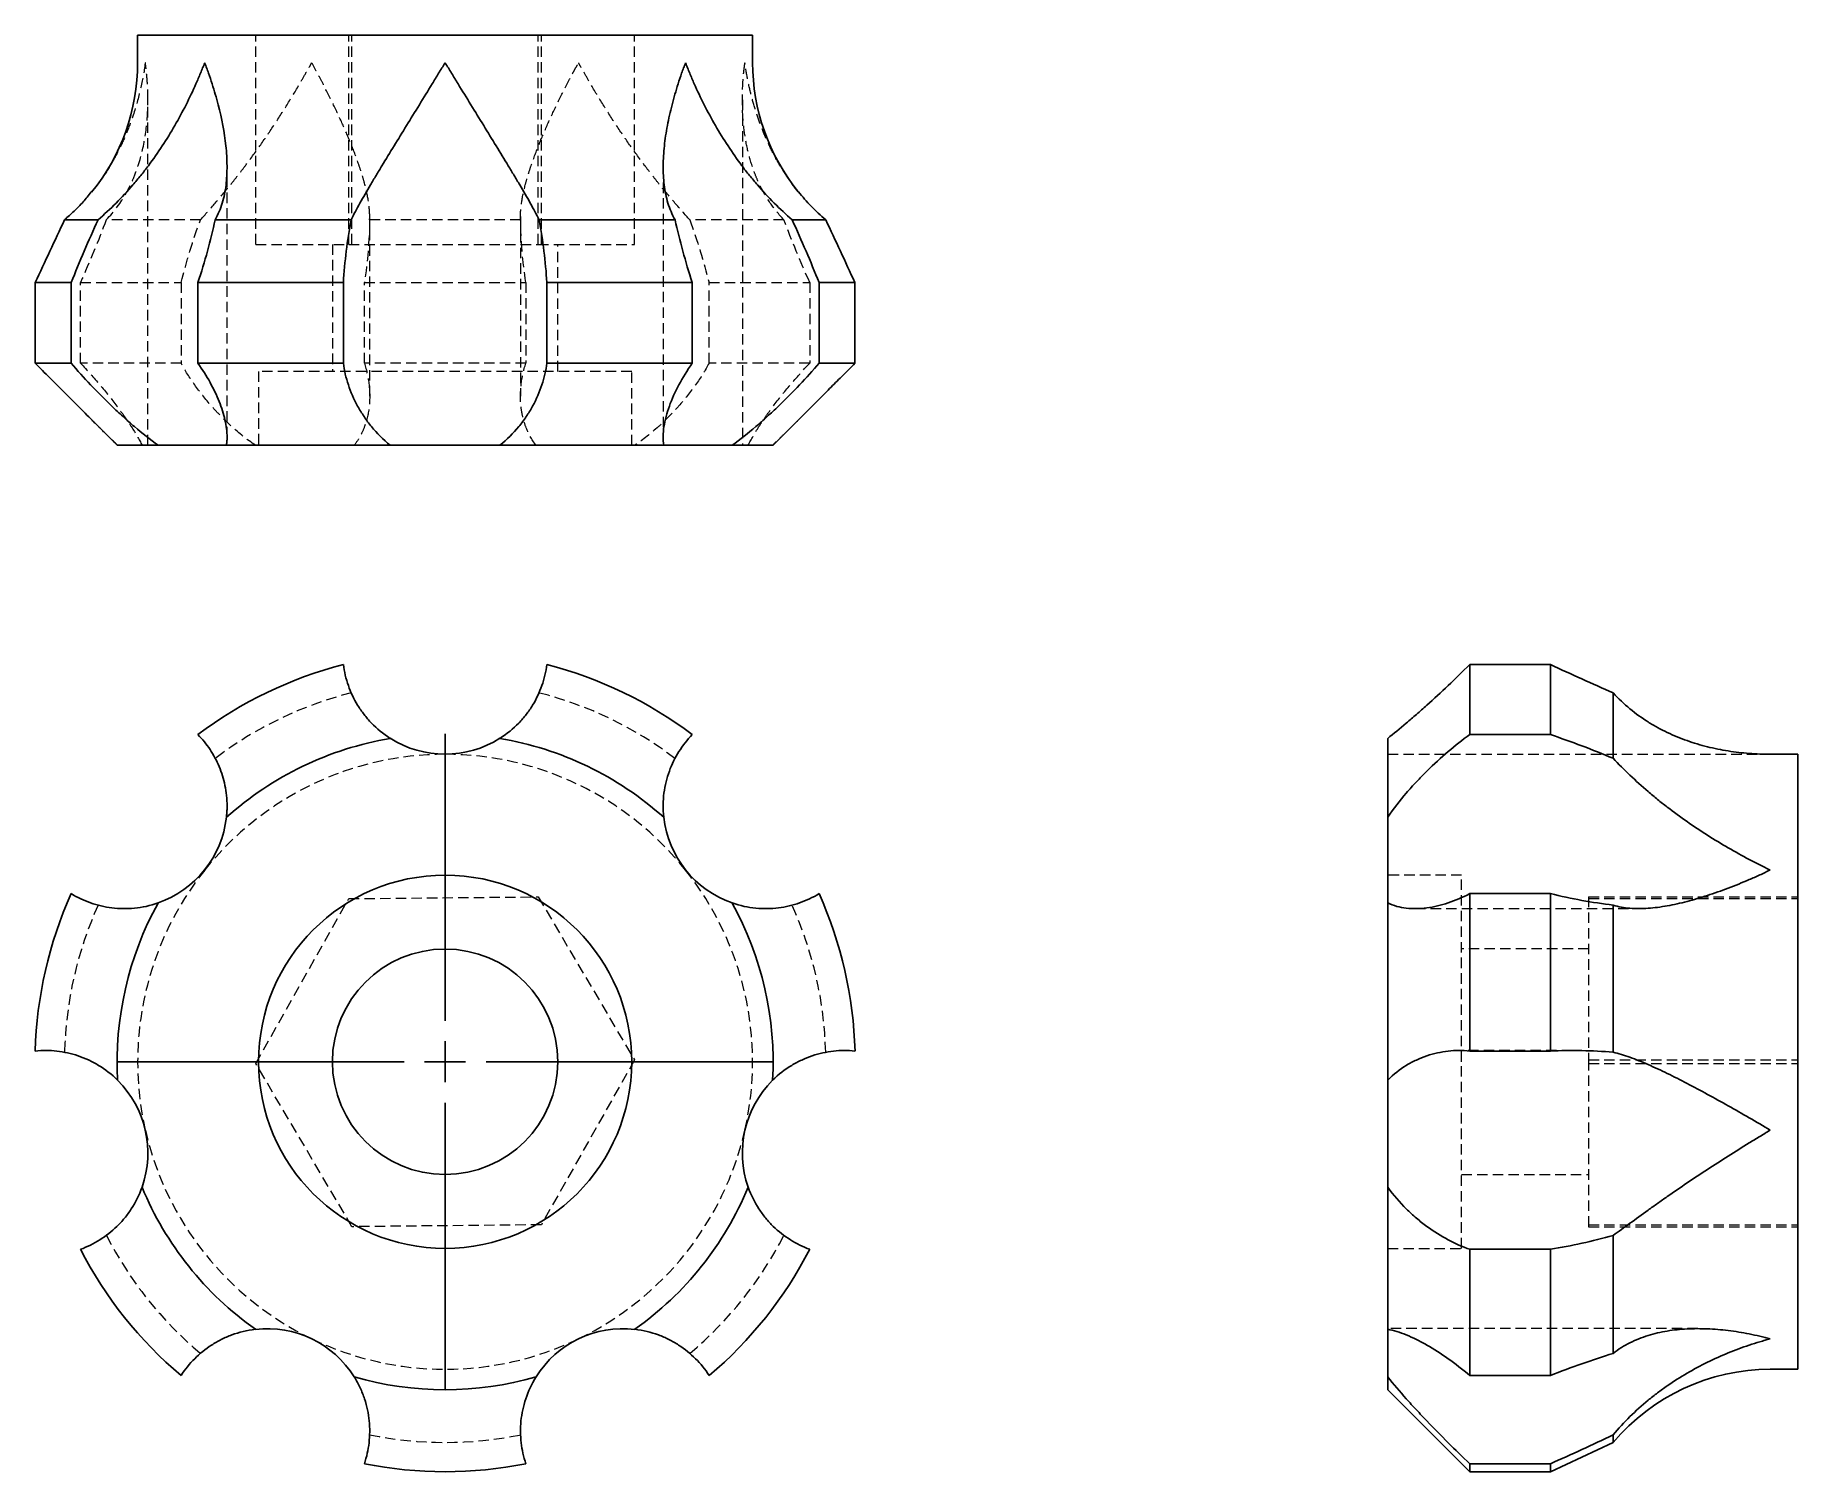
# Model space of a CAD drawing. Header units: millimetres. Extents: x 33 to 248, y 8 to 183.
import ezdxf

# ---------------------------------------------------------------- set-up
doc = ezdxf.new("R2010")
doc.units = ezdxf.units.MM
doc.linetypes.add('HIDDEN', pattern=[1.905, 1.27, -0.635])
doc.layers.add('10', color=7, linetype='Continuous')

# ---------------------------------------------------------------- blocks, each defined once
blk = doc.blocks.new('SW_CENTERMARKSYMBOL_0')
at = {"layer": '10', "color": 0}
for p, q in [((0, 5), (0, 40.01)), ((0, 0), (0, 2.5)), ((-5, 0), (-40.01, 0)), ((0, 0), (-2.5, 0)), ((0, 0), (0, -2.5)), ((0, 0), (2.5, 0)), ((5, 0), (40.01, 0)), ((0, -5), (0, -40.01))]:
    blk.add_line(p, q, dxfattribs=at)

msp = doc.modelspace()

# ---------------------------------------------------------------- linework, layer by layer
at = {"color": 7, "linetype": 'Continuous', "lineweight": 25}
for p, q in [((45.49, 183.01), (45.49, 179.66)), ((120.51, 183.01), (45.49, 183.01)), ((120.51, 179.66), (120.51, 183.01)), ((36.57, 160.5), (40.67, 160.5)), ((54.95, 160.5), (71.54, 160.5)), ((94.46, 160.5), (111.05, 160.5)), ((125.33, 160.5), (129.43, 160.5)), ((37.38, 152.84), (33, 152.84)), ((33, 152.84), (33, 143)), ((37.38, 143), (37.38, 152.84)), ((70.59, 152.84), (52.85, 152.84)), ((52.85, 152.84), (52.85, 143)), ((70.59, 143), (70.59, 152.84)), ((95.41, 152.84), (95.41, 143)), ((113.15, 152.84), (95.41, 152.84)), ((113.15, 143), (113.15, 152.84)), ((128.62, 152.84), (128.62, 143)), ((133, 152.84), (128.62, 152.84)), ((133, 143), (133, 152.84)), ((33, 143), (37.38, 143)), ((52.85, 143), (70.59, 143)), ((95.41, 143), (113.15, 143)), ((128.62, 143), (133, 143)), ((39.94, 136.04), (42.99, 132.99)), ((123.01, 132.99), (126.06, 136.04)), ((47.99, 132.99), (42.99, 132.99)), ((47.99, 132.99), (56.33, 132.99)), ((76.31, 132.99), (56.33, 132.99)), ((76.31, 132.99), (89.69, 132.99)), ((109.67, 132.99), (89.69, 132.99)), ((109.67, 132.99), (118.01, 132.99)), ((123.01, 132.99), (118.01, 132.99)), ((208, 106.24), (208, 97.69)), ((217.84, 106.24), (208, 106.24)), ((217.84, 97.69), (217.84, 106.24)), ((225.5, 102.79), (225.5, 94.8)), ((197.99, 87.61), (197.99, 97.23)), ((208, 97.69), (217.84, 97.69)), ((248.01, 95.29), (244.66, 95.29)), ((248.01, 57.78), (248.01, 95.29)), ((197.99, 87.61), (197.99, 77.15)), ((217.84, 78.29), (208, 78.29)), ((208, 78.29), (208, 59.09)), ((217.84, 59.09), (217.84, 78.29)), ((197.99, 55.52), (197.99, 77.15)), ((225.5, 76.89), (225.5, 58.94)), ((208, 59.09), (217.84, 59.09)), ((248.01, 20.27), (248.01, 57.78)), ((197.99, 55.52), (197.99, 42.48)), ((197.99, 25.14), (197.99, 42.48)), ((225.5, 36.6), (225.5, 22.2)), ((217.84, 34.9), (208, 34.9)), ((208, 34.9), (208, 19.51)), ((217.84, 19.51), (217.84, 34.9)), ((197.99, 25.14), (197.99, 19.34)), ((208, 19.51), (217.84, 19.51)), ((244.66, 20.27), (248.01, 20.27)), ((197.99, 17.77), (197.99, 19.34)), ((197.99, 17.77), (208, 7.76)), ((217.84, 7.76), (225.5, 11.34)), ((225.5, 12.26), (225.5, 11.34)), ((217.84, 8.74), (208, 8.74)), ((208, 8.74), (208, 7.76)), ((217.84, 7.76), (217.84, 8.74)), ((208, 7.76), (217.84, 7.76))]:
    msp.add_line(p, q, dxfattribs=at)
at = {"color": 7, "linetype": 'HIDDEN', "lineweight": 18}
for p, q in [((59.9, 157.5), (59.9, 183.01)), ((71.26, 157.5), (71.26, 183.01)), ((71.64, 157.5), (71.64, 183.01)), ((94.36, 157.5), (94.36, 183.01)), ((94.74, 157.5), (94.74, 183.01)), ((106.1, 157.5), (106.1, 183.01)), ((46.74, 132.99), (46.74, 175.12)), ((119.26, 175.13), (119.26, 132.99)), ((56.4, 133.97), (56.4, 166.94)), ((109.6, 166.94), (109.6, 133.97)), ((53.15, 160.5), (41.67, 160.5)), ((92.21, 160.5), (73.79, 160.5)), ((73.8, 138.97), (73.8, 160.89)), ((92.2, 160.9), (92.2, 138.98)), ((124.33, 160.5), (112.85, 160.5)), ((59.9, 157.5), (71.26, 157.5)), ((69.25, 157.5), (69.25, 142)), ((71.26, 157.5), (94.36, 157.5)), ((94.36, 157.5), (106.1, 157.5)), ((96.75, 142), (96.75, 157.5)), ((38.52, 143), (38.52, 152.84)), ((38.52, 152.84), (50.8, 152.84)), ((50.8, 152.84), (50.8, 143)), ((73.15, 143), (73.15, 152.84)), ((73.15, 152.84), (92.85, 152.84)), ((92.85, 152.84), (92.85, 143)), ((115.2, 152.84), (127.48, 152.84)), ((115.2, 143), (115.2, 152.84)), ((127.48, 152.84), (127.48, 143)), ((50.8, 143), (38.52, 143)), ((105.76, 142), (60.24, 142)), ((60.24, 142), (60.24, 132.99)), ((92.85, 143), (73.15, 143)), ((105.76, 132.99), (105.76, 142)), ((127.48, 143), (115.2, 143)), ((197.99, 95.29), (244.66, 95.29)), ((207, 80.54), (197.99, 80.54)), ((207, 57.78), (207, 80.54)), ((59.9, 57.56), (71.26, 77.68)), ((71.26, 77.68), (94.36, 77.9)), ((94.36, 77.9), (106.1, 58)), ((222.5, 77.9), (222.5, 58)), ((222.5, 77.9), (248.01, 77.9)), ((222.5, 77.68), (248.01, 77.68)), ((201.32, 76.46), (228.66, 76.46)), ((201.32, 76.46), (201.32, 76.46)), ((222.5, 71.54), (207, 71.54)), ((220.49, 59.16), (206.76, 59.16)), ((206.76, 59.16), (206.76, 59.16)), ((220.49, 59.16), (220.49, 59.16)), ((71.64, 37.66), (59.9, 57.56)), ((106.1, 58), (94.74, 37.89)), ((207, 35.02), (207, 57.78)), ((222.5, 58), (248.01, 58)), ((222.5, 58), (222.5, 37.89)), ((222.5, 57.56), (248.01, 57.56)), ((207, 44.03), (222.5, 44.03)), ((94.74, 37.89), (71.64, 37.66)), ((222.5, 37.89), (222.5, 37.66)), ((222.5, 37.89), (248.01, 37.89)), ((222.5, 37.66), (248.01, 37.66)), ((197.99, 35.02), (207, 35.02)), ((235.82, 25.22), (197.99, 25.22)), ((235.82, 25.22), (235.82, 25.22))]:
    msp.add_line(p, q, dxfattribs=at)
at = {"color": 7, "linetype": 'Continuous', "lineweight": 25}
for radius in [22.76, 13.75]:
    msp.add_circle((83, 57.78), radius, dxfattribs=at)
for centre, radius, start, end in [((20.48, 179.66), 25.01, 320.8382, 0), ((145.52, 179.66), 25.01, 180, 219.0118), ((83, 57.78), 50.02, 104.3615, 127.0671), ((83, 57.78), 50.02, 52.9329, 75.6385), ((83, 57.78), 40.01, 99.6201, 131.8085), ((83, 107.8), 12.5, 237.6719, 302.3281), ((83, 57.78), 40.01, 48.1915, 80.3799), ((43.89, 88.97), 12.5, 289.1005, 353.7566), ((122.11, 88.97), 12.5, 186.2434, 250.8995), ((83, 57.78), 50.02, 155.7901, 178.4956), ((83, 57.78), 50.02, 1.5044, 24.2099), ((83, 57.78), 40.01, 151.0487, 183.2371), ((83, 57.78), 40.01, 356.7629, 28.9513), ((34.24, 46.65), 12.5, 340.5291, 45.1852), ((131.76, 46.65), 12.5, 134.8148, 199.4709), ((83, 57.78), 40.01, 202.4772, 234.6656), ((83, 57.78), 40.01, 305.3344, 337.5228), ((83, 57.78), 50.02, 207.2187, 229.9242), ((83, 57.78), 50.02, 310.0758, 332.7813), ((61.3, 12.72), 12.5, 31.9577, 96.6138), ((104.7, 12.72), 12.5, 83.3862, 148.0423), ((244.66, -4.74), 25.01, 90, 139.9948), ((83, 57.78), 40.01, 253.9058, 286.0942), ((83, 57.78), 50.02, 258.6472, 281.3528)]:
    msp.add_arc(centre, radius, start, end, dxfattribs=at)
at = {"color": 7, "linetype": 'HIDDEN', "lineweight": 18}
for radius, start, end in [(46.44, 104.282, 127.1466), (46.44, 52.8534, 75.718), (37.51, 90, 141.4286), (37.51, 38.5714, 90), (37.51, 141.4286, 192.8571), (37.51, 347.1429, 38.5714), (46.44, 155.7105, 178.5752), (46.44, 1.4248, 24.2895), (37.51, 192.8571, 244.2857), (37.51, 295.7143, 347.1429), (46.44, 207.1391, 230.0037), (46.44, 309.9963, 332.8609), (37.51, 244.2857, 295.7143), (46.44, 258.5677, 281.4323)]:
    msp.add_arc((83, 57.78), radius, start, end, dxfattribs=at)
for points, knots in [([(46.43, 179.66), (46.42, 179.64), (46.28, 178.57), (45.88, 176.43), (45.1, 173.61), (44.19, 171.16), (43.24, 169.06), (42.1, 167), (40.99, 165.25), (40.15, 164.26), (39.84, 163.89)], [0, 0, 0, 0, 0.003674, 0.196211, 0.390094, 0.521655, 0.653195, 0.787808, 0.922371, 1, 1, 1, 1]), ([(46.74, 175.12), (46.74, 175.29), (46.74, 175.65), (46.72, 176.2), (46.7, 176.78), (46.67, 177.36), (46.62, 177.94), (46.57, 178.48), (46.51, 179.06), (46.46, 179.44), (46.43, 179.66)], [0, 0, 0, 0, 0.114724, 0.236364, 0.36492, 0.500394, 0.618421, 0.75047, 0.85394, 1, 1, 1, 1]), ([(53.15, 160.5), (53.74, 161.15), (54.35, 161.83), (55.57, 163.25), (56.19, 163.99), (57.12, 165.14), (57.42, 165.52), (58.03, 166.3), (58.33, 166.7), (59.23, 167.89), (59.82, 168.69), (60.97, 170.32), (61.53, 171.15), (62.64, 172.83), (63.19, 173.67), (64.24, 175.38), (64.76, 176.23), (65.51, 177.51), (65.76, 177.94), (66.12, 178.59), (66.24, 178.8), (66.49, 179.23), (66.61, 179.45), (66.72, 179.66)], [0, 0, 0, 0, 0.125, 0.125, 0.25, 0.25, 0.3125, 0.3125, 0.375, 0.375, 0.5, 0.5, 0.625, 0.625, 0.75, 0.75, 0.875, 0.875, 0.9375, 0.9375, 0.96875, 0.96875, 1, 1, 1, 1]), ([(73.8, 160.89), (73.8, 161.54), (73.74, 162.21), (73.5, 163.62), (73.34, 164.34), (73.03, 165.47), (72.91, 165.85), (72.67, 166.62), (72.54, 167.01), (72.14, 168.17), (71.84, 168.96), (71.19, 170.55), (70.85, 171.36), (70.11, 172.99), (69.73, 173.82), (68.92, 175.48), (68.5, 176.31), (67.85, 177.57), (67.63, 177.98), (67.18, 178.82), (66.95, 179.24), (66.72, 179.66)], [0, 0, 0, 0, 0.125, 0.125, 0.25, 0.25, 0.3125, 0.3125, 0.375, 0.375, 0.5, 0.5, 0.625, 0.625, 0.75, 0.75, 0.875, 0.875, 0.9375, 0.9375, 1, 1, 1, 1]), ([(92.21, 160.5), (92.18, 161.15), (92.22, 161.83), (92.42, 163.25), (92.58, 163.99), (92.88, 165.14), (92.99, 165.52), (93.23, 166.3), (93.35, 166.7), (93.76, 167.89), (94.06, 168.69), (94.71, 170.32), (95.06, 171.15), (95.81, 172.83), (96.2, 173.67), (97.03, 175.38), (97.46, 176.23), (98.12, 177.51), (98.35, 177.94), (98.69, 178.59), (98.81, 178.8), (99.04, 179.23), (99.16, 179.45), (99.28, 179.66)], [0, 0, 0, 0, 0.125, 0.125, 0.25, 0.25, 0.3125, 0.3125, 0.375, 0.375, 0.5, 0.5, 0.625, 0.625, 0.75, 0.75, 0.875, 0.875, 0.9375, 0.9375, 0.96875, 0.96875, 1, 1, 1, 1]), ([(112.85, 160.5), (112.26, 161.15), (111.65, 161.83), (110.43, 163.25), (109.81, 163.99), (108.88, 165.14), (108.58, 165.52), (107.97, 166.3), (107.67, 166.7), (106.77, 167.89), (106.18, 168.69), (105.03, 170.32), (104.47, 171.15), (103.36, 172.83), (102.81, 173.67), (101.76, 175.38), (101.24, 176.23), (100.49, 177.51), (100.24, 177.94), (99.88, 178.59), (99.76, 178.8), (99.51, 179.23), (99.39, 179.45), (99.28, 179.66)], [0, 0, 0, 0, 0.125, 0.125, 0.25, 0.25, 0.3125, 0.3125, 0.375, 0.375, 0.5, 0.5, 0.625, 0.625, 0.75, 0.75, 0.875, 0.875, 0.9375, 0.9375, 0.96875, 0.96875, 1, 1, 1, 1]), ([(124.33, 160.5), (123.7, 161.15), (123.15, 161.83), (122.18, 163.25), (121.75, 163.99), (121.2, 165.14), (121.03, 165.52), (120.72, 166.3), (120.58, 166.7), (120.19, 167.89), (119.97, 168.69), (119.64, 170.32), (119.51, 171.15), (119.33, 172.83), (119.28, 173.67), (119.25, 175.38), (119.27, 176.23), (119.34, 177.51), (119.38, 177.94), (119.44, 178.59), (119.47, 178.8), (119.52, 179.23), (119.54, 179.45), (119.57, 179.66)], [0, 0, 0, 0, 0.125, 0.125, 0.25, 0.25, 0.3125, 0.3125, 0.375, 0.375, 0.5, 0.5, 0.625, 0.625, 0.75, 0.75, 0.875, 0.875, 0.9375, 0.9375, 0.96875, 0.96875, 1, 1, 1, 1]), ([(126.09, 163.92), (126.08, 163.93), (125.58, 164.49), (124.75, 165.7), (123.59, 167.52), (122.59, 169.42), (121.72, 171.39), (120.99, 173.4), (120.39, 175.44), (119.91, 177.51), (119.67, 178.92), (119.58, 179.64), (119.57, 179.66)], [0, 0, 0, 0, 0.002199, 0.1226019, 0.243045, 0.366643, 0.4902628, 0.6159392, 0.741626, 0.8689692, 0.9963156, 1, 1, 1, 1]), ([(41.67, 160.5), (42.65, 161.51), (43.44, 162.6), (44.26, 164.04), (44.41, 164.33), (44.7, 164.93), (44.84, 165.23), (45.23, 166.14), (45.45, 166.75), (46.03, 168.61), (46.3, 169.88), (46.66, 172.46), (46.74, 173.79), (46.74, 175.12)], [0, 0, 0, 0, 0.25, 0.25, 0.3125, 0.3125, 0.375, 0.375, 0.5, 0.5, 0.75, 0.75, 1, 1, 1, 1]), ([(38.52, 143), (39.36, 142.11), (40.14, 141.24), (41.63, 139.49), (42.32, 138.63), (43.29, 137.34), (43.6, 136.91), (44.19, 136.07), (44.46, 135.66), (45.23, 134.46), (45.68, 133.69), (46.03, 132.99)], [0, 0, 0, 0, 0.25, 0.25, 0.5, 0.5, 0.625, 0.625, 0.75, 0.75, 1, 1, 1, 1]), ([(59.86, 132.99), (58.82, 133.69), (57.87, 134.46), (56.54, 135.66), (56.11, 136.07), (55.29, 136.91), (54.89, 137.34), (53.75, 138.63), (53.07, 139.49), (51.83, 141.24), (51.28, 142.11), (50.8, 143)], [0, 0, 0, 0, 0.25, 0.25, 0.375, 0.375, 0.5, 0.5, 0.75, 0.75, 1, 1, 1, 1]), ([(73.15, 143), (73.44, 142.12), (73.62, 141.24), (73.82, 139.49), (73.83, 138.61), (73.65, 136.9), (73.46, 136.07), (73.02, 134.86), (72.84, 134.47), (72.42, 133.71), (72.18, 133.34), (71.91, 132.99)], [0, 0, 0, 0, 0.25, 0.25, 0.5, 0.5, 0.75, 0.75, 0.875, 0.875, 1, 1, 1, 1]), ([(94.09, 132.99), (93.54, 133.69), (93.13, 134.46), (92.69, 135.66), (92.57, 136.07), (92.37, 136.91), (92.3, 137.34), (92.17, 138.63), (92.18, 139.49), (92.37, 141.24), (92.56, 142.11), (92.85, 143)], [0, 0, 0, 0, 0.25, 0.25, 0.375, 0.375, 0.5, 0.5, 0.75, 0.75, 1, 1, 1, 1]), ([(115.2, 143), (114.72, 142.11), (114.17, 141.24), (112.93, 139.49), (112.24, 138.63), (111.11, 137.34), (110.71, 136.91), (109.88, 136.07), (109.46, 135.66), (108.13, 134.46), (107.18, 133.69), (106.14, 132.99)], [0, 0, 0, 0, 0.25, 0.25, 0.5, 0.5, 0.625, 0.625, 0.75, 0.75, 1, 1, 1, 1]), ([(119.97, 132.99), (120.32, 133.69), (120.77, 134.46), (121.54, 135.66), (121.81, 136.07), (122.4, 136.91), (122.71, 137.34), (123.68, 138.63), (124.37, 139.49), (125.86, 141.24), (126.64, 142.11), (127.48, 143)], [0, 0, 0, 0, 0.25, 0.25, 0.375, 0.375, 0.5, 0.5, 0.75, 0.75, 1, 1, 1, 1]), ([(43.05, 132.99), (42.56, 133.45), (42.06, 133.94), (41.02, 134.96), (40.48, 135.49), (39.94, 136.04)], [0, 0, 0, 0, 0.5, 0.5, 1, 1, 1, 1]), ([(126.06, 136.04), (125.71, 135.69), (124.99, 134.98), (123.95, 133.94), (123.28, 133.31), (122.95, 132.99)], [0, 0, 0, 0, 0.324863, 0.66251, 1, 1, 1, 1])]:
    msp.add_open_spline(points, degree=3, knots=knots, dxfattribs=at)
at = {"color": 7, "linetype": 'Continuous', "lineweight": 25}
for points, knots in [([(40.67, 160.5), (41.42, 161.15), (42.15, 161.83), (43.57, 163.25), (44.25, 163.99), (45.24, 165.14), (45.56, 165.52), (46.19, 166.3), (46.5, 166.7), (47.39, 167.89), (47.95, 168.69), (49.03, 170.32), (49.54, 171.15), (50.5, 172.83), (50.96, 173.67), (51.83, 175.38), (52.23, 176.23), (52.8, 177.51), (52.98, 177.94), (53.25, 178.59), (53.33, 178.8), (53.51, 179.23), (53.59, 179.45), (53.67, 179.66)], [0, 0, 0, 0, 0.125, 0.125, 0.25, 0.25, 0.3125, 0.3125, 0.375, 0.375, 0.5, 0.5, 0.625, 0.625, 0.75, 0.75, 0.875, 0.875, 0.9375, 0.9375, 0.96875, 0.96875, 1, 1, 1, 1]), ([(53.67, 179.66), (53.75, 179.45), (53.83, 179.23), (53.99, 178.8), (54.07, 178.58), (54.3, 177.94), (54.44, 177.51), (54.85, 176.23), (55.1, 175.38), (55.75, 172.85), (56.08, 171.17), (56.34, 168.7), (56.39, 167.88), (56.4, 166.27), (56.36, 165.49), (56.18, 163.98), (56.03, 163.25), (55.6, 161.83), (55.32, 161.15), (54.95, 160.5)], [0, 0, 0, 0, 0.03125, 0.03125, 0.0625, 0.0625, 0.125, 0.125, 0.25, 0.25, 0.5, 0.5, 0.625, 0.625, 0.75, 0.75, 0.875, 0.875, 1, 1, 1, 1]), ([(71.54, 160.5), (71.86, 161.15), (72.22, 161.83), (73.01, 163.25), (73.44, 163.99), (74.12, 165.14), (74.35, 165.52), (74.82, 166.3), (75.06, 166.7), (75.78, 167.89), (76.27, 168.69), (77.27, 170.32), (77.78, 171.15), (78.81, 172.83), (79.33, 173.67), (80.38, 175.38), (80.9, 176.23), (81.69, 177.51), (81.95, 177.94), (82.34, 178.59), (82.47, 178.8), (82.74, 179.23), (82.87, 179.45), (83, 179.66)], [0, 0, 0, 0, 0.125, 0.125, 0.25, 0.25, 0.3125, 0.3125, 0.375, 0.375, 0.5, 0.5, 0.625, 0.625, 0.75, 0.75, 0.875, 0.875, 0.9375, 0.9375, 0.96875, 0.96875, 1, 1, 1, 1]), ([(94.46, 160.5), (94.14, 161.15), (93.78, 161.83), (92.99, 163.25), (92.56, 163.99), (91.88, 165.14), (91.65, 165.52), (91.18, 166.3), (90.94, 166.7), (90.22, 167.89), (89.73, 168.69), (88.73, 170.32), (88.22, 171.15), (87.19, 172.83), (86.67, 173.67), (85.62, 175.38), (85.1, 176.23), (84.31, 177.51), (84.05, 177.94), (83.66, 178.59), (83.53, 178.8), (83.26, 179.23), (83.13, 179.45), (83, 179.66)], [0, 0, 0, 0, 0.125, 0.125, 0.25, 0.25, 0.3125, 0.3125, 0.375, 0.375, 0.5, 0.5, 0.625, 0.625, 0.75, 0.75, 0.875, 0.875, 0.9375, 0.9375, 0.96875, 0.96875, 1, 1, 1, 1]), ([(111.05, 160.5), (110.68, 161.15), (110.4, 161.83), (109.97, 163.25), (109.82, 163.99), (109.68, 165.14), (109.65, 165.52), (109.61, 166.3), (109.6, 166.7), (109.61, 167.89), (109.66, 168.69), (109.83, 170.32), (109.96, 171.15), (110.27, 172.83), (110.46, 173.67), (110.9, 175.38), (111.15, 176.23), (111.56, 177.51), (111.71, 177.94), (111.93, 178.59), (112.01, 178.8), (112.17, 179.23), (112.25, 179.45), (112.33, 179.66)], [0, 0, 0, 0, 0.125, 0.125, 0.25, 0.25, 0.3125, 0.3125, 0.375, 0.375, 0.5, 0.5, 0.625, 0.625, 0.75, 0.75, 0.875, 0.875, 0.9375, 0.9375, 0.96875, 0.96875, 1, 1, 1, 1]), ([(125.33, 160.5), (124.58, 161.15), (123.85, 161.83), (122.43, 163.25), (121.75, 163.99), (120.76, 165.14), (120.44, 165.52), (119.81, 166.3), (119.5, 166.7), (118.61, 167.89), (118.05, 168.69), (116.97, 170.32), (116.46, 171.15), (115.5, 172.83), (115.04, 173.67), (114.17, 175.38), (113.77, 176.23), (113.2, 177.51), (113.02, 177.94), (112.75, 178.59), (112.67, 178.8), (112.49, 179.23), (112.41, 179.45), (112.33, 179.66)], [0, 0, 0, 0, 0.125, 0.125, 0.25, 0.25, 0.3125, 0.3125, 0.375, 0.375, 0.5, 0.5, 0.625, 0.625, 0.75, 0.75, 0.875, 0.875, 0.9375, 0.9375, 0.96875, 0.96875, 1, 1, 1, 1]), ([(39.84, 163.89), (39.51, 163.48), (38.88, 162.67), (37.76, 161.55), (36.97, 160.85), (36.57, 160.5)], [0, 0, 0, 0, 0.338853, 0.669467, 1, 1, 1, 1]), ([(129.43, 160.5), (128.82, 161.04), (127.61, 162.12), (126.6, 163.32), (126.09, 163.92)], [0, 0, 0, 0, 0.500138, 1, 1, 1, 1]), ([(39.94, 136.04), (39.38, 136.6), (38.82, 137.17), (37.68, 138.31), (37.11, 138.88), (35.95, 140.05), (35.37, 140.63), (34.18, 141.81), (33.59, 142.41), (33, 143)], [0, 0, 0, 0, 0.25, 0.25, 0.5, 0.5, 0.75, 0.75, 1, 1, 1, 1]), ([(37.38, 143), (38.14, 142.11), (38.93, 141.24), (40.59, 139.49), (41.44, 138.63), (42.79, 137.34), (43.25, 136.91), (44.17, 136.07), (44.63, 135.66), (46.04, 134.46), (47, 133.69), (47.99, 132.99)], [0, 0, 0, 0, 0.25, 0.25, 0.5, 0.5, 0.625, 0.625, 0.75, 0.75, 1, 1, 1, 1]), ([(56.4, 133.97), (56.4, 134.64), (56.31, 135.35), (56.06, 136.45), (55.96, 136.82), (55.72, 137.57), (55.58, 137.95), (55.12, 139.11), (54.75, 139.88), (53.89, 141.44), (53.4, 142.21), (52.85, 143)], [0, 0, 0, 0, 0.25, 0.25, 0.375, 0.375, 0.5, 0.5, 0.75, 0.75, 1, 1, 1, 1]), ([(70.59, 143), (70.7, 142.11), (70.91, 141.24), (71.48, 139.49), (71.86, 138.63), (72.56, 137.34), (72.83, 136.91), (73.39, 136.07), (73.69, 135.66), (74.68, 134.46), (75.43, 133.69), (76.31, 132.99)], [0, 0, 0, 0, 0.25, 0.25, 0.5, 0.5, 0.625, 0.625, 0.75, 0.75, 1, 1, 1, 1]), ([(89.69, 132.99), (90.57, 133.69), (91.32, 134.46), (92.31, 135.66), (92.61, 136.07), (93.18, 136.91), (93.44, 137.34), (94.14, 138.63), (94.52, 139.49), (95.09, 141.24), (95.3, 142.11), (95.41, 143)], [0, 0, 0, 0, 0.25, 0.25, 0.375, 0.375, 0.5, 0.5, 0.75, 0.75, 1, 1, 1, 1]), ([(113.15, 143), (112.53, 142.11), (111.99, 141.24), (111.05, 139.49), (110.66, 138.63), (110.2, 137.34), (110.07, 136.91), (109.85, 136.07), (109.76, 135.66), (109.58, 134.46), (109.56, 133.69), (109.67, 132.99)], [0, 0, 0, 0, 0.25, 0.25, 0.5, 0.5, 0.625, 0.625, 0.75, 0.75, 1, 1, 1, 1]), ([(118.01, 132.99), (119, 133.69), (119.96, 134.46), (121.37, 135.66), (121.83, 136.07), (122.76, 136.91), (123.22, 137.34), (124.56, 138.63), (125.41, 139.49), (127.07, 141.24), (127.86, 142.11), (128.62, 143)], [0, 0, 0, 0, 0.25, 0.25, 0.375, 0.375, 0.5, 0.5, 0.75, 0.75, 1, 1, 1, 1]), ([(133, 143), (132.52, 142.51), (131.55, 141.54), (130.08, 140.07), (128.61, 138.6), (127.27, 137.26), (126.42, 136.4), (126.07, 136.05), (126.06, 136.04)], [0, 0, 0, 0, 0.206148, 0.412297, 0.624509, 0.836695, 0.998555, 1, 1, 1, 1]), ([(56.33, 132.99), (56.33, 133.05), (56.35, 133.17), (56.37, 133.36), (56.39, 133.56), (56.4, 133.76), (56.4, 133.9), (56.4, 133.97)], [0, 0, 0, 0, 0.192157, 0.388205, 0.588175, 0.792098, 1, 1, 1, 1]), ([(70.59, 106.24), (70.7, 105.35), (70.91, 104.5), (71.48, 102.85), (71.86, 102.05), (72.56, 100.89), (72.83, 100.52), (73.39, 99.79), (73.69, 99.43), (74.68, 98.42), (75.43, 97.79), (76.31, 97.23)], [0, 0, 0, 0, 0.25, 0.25, 0.5, 0.5, 0.625, 0.625, 0.75, 0.75, 1, 1, 1, 1]), ([(89.69, 97.23), (90.57, 97.79), (91.32, 98.42), (92.31, 99.44), (92.61, 99.79), (93.18, 100.52), (93.44, 100.9), (94.14, 102.05), (94.52, 102.85), (95.09, 104.5), (95.3, 105.35), (95.41, 106.24)], [0, 0, 0, 0, 0.25, 0.25, 0.375, 0.375, 0.5, 0.5, 0.75, 0.75, 1, 1, 1, 1]), ([(197.99, 97.23), (198.69, 97.79), (199.46, 98.42), (200.66, 99.44), (201.07, 99.79), (201.91, 100.52), (202.34, 100.9), (203.63, 102.05), (204.49, 102.85), (206.24, 104.5), (207.11, 105.35), (208, 106.24)], [0, 0, 0, 0, 0.25, 0.25, 0.375, 0.375, 0.5, 0.5, 0.75, 0.75, 1, 1, 1, 1]), ([(225.5, 102.79), (226.15, 102.07), (226.83, 101.43), (228.25, 100.25), (228.99, 99.72), (230.14, 98.99), (230.52, 98.76), (231.3, 98.34), (231.7, 98.14), (232.89, 97.57), (233.69, 97.24), (235.32, 96.67), (236.15, 96.42), (237.83, 96), (238.67, 95.83), (240.38, 95.56), (241.23, 95.46), (242.51, 95.36), (242.94, 95.34), (243.59, 95.31), (243.8, 95.3), (244.23, 95.3), (244.45, 95.29), (244.66, 95.29)], [0, 0, 0, 0, 0.125, 0.125, 0.25, 0.25, 0.3125, 0.3125, 0.375, 0.375, 0.5, 0.5, 0.625, 0.625, 0.75, 0.75, 0.875, 0.875, 0.9375, 0.9375, 0.96875, 0.96875, 1, 1, 1, 1]), ([(56.4, 88.97), (56.4, 89.85), (56.31, 90.69), (56.06, 91.89), (55.96, 92.29), (55.72, 93.05), (55.58, 93.43), (55.12, 94.53), (54.75, 95.22), (53.89, 96.52), (53.4, 97.13), (52.85, 97.69)], [0, 0, 0, 0, 0.25, 0.25, 0.375, 0.375, 0.5, 0.5, 0.75, 0.75, 1, 1, 1, 1]), ([(113.15, 97.69), (112.53, 97.05), (111.99, 96.36), (111.05, 94.88), (110.66, 94.09), (110.2, 92.82), (110.07, 92.38), (109.85, 91.49), (109.76, 91.03), (109.58, 89.62), (109.56, 88.65), (109.67, 87.61)], [0, 0, 0, 0, 0.25, 0.25, 0.5, 0.5, 0.625, 0.625, 0.75, 0.75, 1, 1, 1, 1]), ([(208, 97.69), (207.11, 97.05), (206.24, 96.36), (204.49, 94.88), (203.63, 94.09), (202.34, 92.82), (201.91, 92.38), (201.07, 91.49), (200.66, 91.03), (199.46, 89.62), (198.69, 88.65), (197.99, 87.61)], [0, 0, 0, 0, 0.25, 0.25, 0.5, 0.5, 0.625, 0.625, 0.75, 0.75, 1, 1, 1, 1]), ([(225.5, 94.8), (226.15, 94.11), (226.83, 93.42), (228.25, 92.07), (228.99, 91.4), (230.14, 90.42), (230.52, 90.1), (231.3, 89.46), (231.7, 89.15), (232.89, 88.24), (233.69, 87.65), (235.32, 86.5), (236.15, 85.95), (237.83, 84.89), (238.67, 84.37), (240.38, 83.39), (241.23, 82.92), (242.51, 82.24), (242.94, 82.02), (243.59, 81.7), (243.8, 81.59), (244.23, 81.38), (244.45, 81.27), (244.66, 81.17)], [0, 0, 0, 0, 0.125, 0.125, 0.25, 0.25, 0.3125, 0.3125, 0.375, 0.375, 0.5, 0.5, 0.625, 0.625, 0.75, 0.75, 0.875, 0.875, 0.9375, 0.9375, 0.96875, 0.96875, 1, 1, 1, 1]), ([(56.33, 87.61), (56.33, 87.7), (56.35, 87.87), (56.37, 88.14), (56.39, 88.42), (56.4, 88.69), (56.4, 88.87), (56.4, 88.97)], [0, 0, 0, 0, 0.192157, 0.388205, 0.588175, 0.792098, 1, 1, 1, 1]), ([(225.5, 76.89), (226.15, 76.68), (226.83, 76.56), (228.25, 76.45), (228.99, 76.45), (230.14, 76.53), (230.52, 76.57), (231.3, 76.67), (231.7, 76.73), (232.89, 76.95), (233.69, 77.13), (235.32, 77.55), (236.15, 77.79), (237.83, 78.34), (238.67, 78.64), (240.38, 79.28), (241.23, 79.63), (242.51, 80.18), (242.94, 80.37), (243.59, 80.67), (243.8, 80.77), (244.23, 80.97), (244.45, 81.07), (244.66, 81.17)], [0, 0, 0, 0, 0.125, 0.125, 0.25, 0.25, 0.3125, 0.3125, 0.375, 0.375, 0.5, 0.5, 0.625, 0.625, 0.75, 0.75, 0.875, 0.875, 0.9375, 0.9375, 0.96875, 0.96875, 1, 1, 1, 1]), ([(37.38, 78.29), (38.14, 77.83), (38.93, 77.46), (40.59, 76.88), (41.44, 76.67), (42.79, 76.5), (43.25, 76.47), (44.17, 76.46), (44.63, 76.48), (46.04, 76.61), (47, 76.81), (47.99, 77.15)], [0, 0, 0, 0, 0.25, 0.25, 0.5, 0.5, 0.625, 0.625, 0.75, 0.75, 1, 1, 1, 1]), ([(118.01, 77.15), (119, 76.81), (119.96, 76.61), (121.37, 76.48), (121.83, 76.46), (122.76, 76.47), (123.22, 76.5), (124.56, 76.67), (125.41, 76.88), (127.07, 77.46), (127.86, 77.83), (128.62, 78.29)], [0, 0, 0, 0, 0.25, 0.25, 0.375, 0.375, 0.5, 0.5, 0.75, 0.75, 1, 1, 1, 1]), ([(197.99, 77.15), (198.69, 76.81), (199.46, 76.61), (200.66, 76.48), (201.07, 76.46), (201.91, 76.47), (202.34, 76.5), (203.63, 76.67), (204.49, 76.88), (206.24, 77.46), (207.11, 77.83), (208, 78.29)], [0, 0, 0, 0, 0.25, 0.25, 0.375, 0.375, 0.5, 0.5, 0.75, 0.75, 1, 1, 1, 1]), ([(43.05, 55.52), (42.31, 56.26), (41.53, 56.85), (40.32, 57.59), (39.9, 57.81), (39.07, 58.2), (38.64, 58.36), (37.37, 58.79), (36.51, 58.98), (34.77, 59.18), (33.88, 59.18), (33, 59.09)], [0, 0, 0, 0, 0.25, 0.25, 0.375, 0.375, 0.5, 0.5, 0.75, 0.75, 1, 1, 1, 1]), ([(133, 59.09), (132.12, 59.18), (131.24, 59.18), (129.5, 58.98), (128.64, 58.79), (127.35, 58.36), (126.93, 58.19), (126.09, 57.8), (125.68, 57.59), (124.47, 56.85), (123.69, 56.26), (122.95, 55.52)], [0, 0, 0, 0, 0.25, 0.25, 0.5, 0.5, 0.625, 0.625, 0.75, 0.75, 1, 1, 1, 1]), ([(208, 59.09), (207.11, 59.18), (206.24, 59.18), (204.49, 58.98), (203.63, 58.79), (202.34, 58.36), (201.91, 58.19), (201.07, 57.8), (200.66, 57.59), (199.46, 56.85), (198.69, 56.26), (197.99, 55.52)], [0, 0, 0, 0, 0.25, 0.25, 0.5, 0.5, 0.625, 0.625, 0.75, 0.75, 1, 1, 1, 1]), ([(225.5, 58.94), (226.15, 58.79), (226.83, 58.58), (227.9, 58.2), (228.26, 58.06), (229.01, 57.76), (229.38, 57.6), (230.53, 57.1), (231.3, 56.74), (232.89, 55.97), (233.69, 55.56), (235.33, 54.71), (236.16, 54.26), (237.84, 53.35), (238.69, 52.88), (240.38, 51.93), (241.23, 51.44), (242.94, 50.45), (243.8, 49.95), (244.66, 49.43)], [0, 0, 0, 0, 0.125, 0.125, 0.1875, 0.1875, 0.25, 0.25, 0.375, 0.375, 0.5, 0.5, 0.625, 0.625, 0.75, 0.75, 0.875, 0.875, 1, 1, 1, 1]), ([(225.5, 36.6), (226.15, 37.06), (226.83, 37.56), (228.25, 38.59), (228.99, 39.13), (230.14, 39.95), (230.52, 40.23), (231.3, 40.78), (231.7, 41.06), (232.89, 41.89), (233.69, 42.44), (235.32, 43.55), (236.15, 44.1), (237.83, 45.19), (238.67, 45.74), (240.38, 46.82), (241.23, 47.35), (242.51, 48.14), (242.94, 48.4), (243.59, 48.79), (243.8, 48.92), (244.23, 49.18), (244.45, 49.31), (244.66, 49.43)], [0, 0, 0, 0, 0.125, 0.125, 0.25, 0.25, 0.3125, 0.3125, 0.375, 0.375, 0.5, 0.5, 0.625, 0.625, 0.75, 0.75, 0.875, 0.875, 0.9375, 0.9375, 0.96875, 0.96875, 1, 1, 1, 1]), ([(38.52, 34.9), (39.36, 35.21), (40.14, 35.6), (41.63, 36.53), (42.32, 37.07), (43.29, 38.01), (43.6, 38.35), (44.19, 39.06), (44.46, 39.44), (45.23, 40.63), (45.68, 41.5), (46.03, 42.48)], [0, 0, 0, 0, 0.25, 0.25, 0.5, 0.5, 0.625, 0.625, 0.75, 0.75, 1, 1, 1, 1]), ([(119.97, 42.48), (120.32, 41.5), (120.77, 40.63), (121.54, 39.44), (121.81, 39.06), (122.4, 38.35), (122.71, 38.01), (123.68, 37.07), (124.37, 36.53), (125.86, 35.6), (126.64, 35.21), (127.48, 34.9)], [0, 0, 0, 0, 0.25, 0.25, 0.375, 0.375, 0.5, 0.5, 0.75, 0.75, 1, 1, 1, 1]), ([(197.99, 42.48), (198.69, 41.5), (199.46, 40.63), (200.66, 39.44), (201.07, 39.06), (201.91, 38.35), (202.34, 38.01), (203.63, 37.07), (204.49, 36.53), (206.24, 35.6), (207.11, 35.21), (208, 34.9)], [0, 0, 0, 0, 0.25, 0.25, 0.375, 0.375, 0.5, 0.5, 0.75, 0.75, 1, 1, 1, 1]), ([(59.86, 25.14), (58.82, 25.02), (57.87, 24.78), (56.54, 24.29), (56.11, 24.11), (55.29, 23.69), (54.89, 23.46), (53.75, 22.73), (53.07, 22.17), (51.83, 20.94), (51.28, 20.26), (50.8, 19.51)], [0, 0, 0, 0, 0.25, 0.25, 0.375, 0.375, 0.5, 0.5, 0.75, 0.75, 1, 1, 1, 1]), ([(115.2, 19.51), (114.72, 20.26), (114.17, 20.94), (112.93, 22.17), (112.24, 22.73), (111.11, 23.47), (110.71, 23.69), (109.88, 24.11), (109.46, 24.29), (108.13, 24.78), (107.18, 25.02), (106.14, 25.14)], [0, 0, 0, 0, 0.25, 0.25, 0.5, 0.5, 0.625, 0.625, 0.75, 0.75, 1, 1, 1, 1]), ([(208, 19.51), (207.11, 20.26), (206.24, 20.94), (204.49, 22.17), (203.63, 22.73), (202.34, 23.47), (201.91, 23.69), (201.07, 24.11), (200.66, 24.29), (199.46, 24.78), (198.69, 25.02), (197.99, 25.14)], [0, 0, 0, 0, 0.25, 0.25, 0.5, 0.5, 0.625, 0.625, 0.75, 0.75, 1, 1, 1, 1]), ([(225.5, 22.2), (226.15, 22.71), (226.83, 23.14), (228.25, 23.86), (228.99, 24.15), (230.14, 24.51), (230.52, 24.61), (231.3, 24.79), (231.7, 24.87), (232.89, 25.06), (233.69, 25.15), (235.32, 25.23), (236.15, 25.23), (237.83, 25.16), (238.67, 25.09), (240.38, 24.88), (241.23, 24.75), (242.51, 24.49), (242.94, 24.4), (243.59, 24.25), (243.8, 24.2), (244.23, 24.1), (244.45, 24.04), (244.66, 23.98)], [0, 0, 0, 0, 0.125, 0.125, 0.25, 0.25, 0.3125, 0.3125, 0.375, 0.375, 0.5, 0.5, 0.625, 0.625, 0.75, 0.75, 0.875, 0.875, 0.9375, 0.9375, 0.96875, 0.96875, 1, 1, 1, 1]), ([(225.5, 12.26), (226.15, 13.04), (226.83, 13.78), (228.25, 15.19), (228.99, 15.85), (230.14, 16.8), (230.52, 17.1), (231.3, 17.69), (231.7, 17.98), (232.89, 18.8), (233.69, 19.31), (235.32, 20.26), (236.15, 20.7), (237.83, 21.53), (238.67, 21.91), (240.38, 22.6), (241.23, 22.92), (242.51, 23.35), (242.94, 23.49), (243.59, 23.68), (243.8, 23.75), (244.23, 23.87), (244.45, 23.93), (244.66, 23.98)], [0, 0, 0, 0, 0.125, 0.125, 0.25, 0.25, 0.3125, 0.3125, 0.375, 0.375, 0.5, 0.5, 0.625, 0.625, 0.75, 0.75, 0.875, 0.875, 0.9375, 0.9375, 0.96875, 0.96875, 1, 1, 1, 1]), ([(73.15, 8.74), (73.44, 9.58), (73.62, 10.44), (73.82, 12.18), (73.83, 13.08), (73.65, 14.86), (73.46, 15.76), (73.02, 17.1), (72.84, 17.56), (72.42, 18.45), (72.18, 18.89), (71.91, 19.34)], [0, 0, 0, 0, 0.25, 0.25, 0.5, 0.5, 0.75, 0.75, 0.875, 0.875, 1, 1, 1, 1]), ([(94.09, 19.34), (93.54, 18.45), (93.13, 17.56), (92.69, 16.21), (92.57, 15.76), (92.37, 14.86), (92.3, 14.41), (92.17, 13.06), (92.18, 12.18), (92.37, 10.44), (92.56, 9.59), (92.85, 8.74)], [0, 0, 0, 0, 0.25, 0.25, 0.375, 0.375, 0.5, 0.5, 0.75, 0.75, 1, 1, 1, 1]), ([(197.99, 19.34), (198.69, 18.45), (199.46, 17.56), (200.66, 16.21), (201.07, 15.76), (201.91, 14.86), (202.34, 14.41), (203.63, 13.06), (204.49, 12.18), (206.24, 10.44), (207.11, 9.59), (208, 8.74)], [0, 0, 0, 0, 0.25, 0.25, 0.375, 0.375, 0.5, 0.5, 0.75, 0.75, 1, 1, 1, 1])]:
    msp.add_open_spline(points, degree=3, knots=knots, dxfattribs=at)
for points in [[(33, 152.84), (34.19, 155.4), (35.38, 157.95), (36.57, 160.5)], [(40.67, 160.5), (39.5, 157.95), (38.41, 155.4), (37.38, 152.84)], [(52.85, 152.84), (53.69, 155.4), (54.39, 157.95), (54.95, 160.5)], [(71.54, 160.5), (71.06, 157.95), (70.74, 155.4), (70.59, 152.84)], [(95.41, 152.84), (95.26, 155.4), (94.94, 157.95), (94.46, 160.5)], [(111.05, 160.5), (111.61, 157.95), (112.31, 155.4), (113.15, 152.84)], [(128.62, 152.84), (127.59, 155.4), (126.5, 157.95), (125.33, 160.5)], [(129.43, 160.5), (130.62, 157.95), (131.81, 155.4), (133, 152.84)], [(217.84, 106.24), (220.4, 105.04), (222.95, 103.9), (225.5, 102.79)], [(225.5, 94.8), (222.95, 95.87), (220.4, 96.83), (217.84, 97.69)], [(217.84, 78.29), (220.4, 77.67), (222.95, 77.2), (225.5, 76.89)], [(225.5, 58.94), (222.95, 59.16), (220.4, 59.21), (217.84, 59.09)], [(217.84, 34.9), (220.4, 35.32), (222.95, 35.88), (225.5, 36.6)], [(225.5, 22.2), (222.95, 21.41), (220.4, 20.52), (217.84, 19.51)], [(217.84, 8.74), (220.4, 9.88), (222.95, 11.05), (225.5, 12.26)]]:
    msp.add_open_spline(points, degree=3, dxfattribs=at)
at = {"color": 7, "linetype": 'HIDDEN', "lineweight": 18}
for points in [[(41.67, 160.5), (40.7, 157.95), (39.65, 155.4), (38.52, 152.84)], [(50.8, 152.84), (51.45, 155.4), (52.23, 157.95), (53.15, 160.5)], [(73.79, 160.5), (73.75, 157.95), (73.54, 155.4), (73.15, 152.84)], [(73.79, 160.5), (73.8, 160.63), (73.8, 160.76), (73.8, 160.89)], [(92.85, 152.84), (92.46, 155.4), (92.25, 157.95), (92.21, 160.5)], [(112.85, 160.5), (113.77, 157.95), (114.55, 155.4), (115.2, 152.84)], [(127.48, 152.84), (126.35, 155.4), (125.3, 157.95), (124.33, 160.5)]]:
    msp.add_open_spline(points, degree=3, dxfattribs=at)

# ---------------------------------------------------------------- block references
at = {"layer": '10'}
msp.add_blockref('SW_CENTERMARKSYMBOL_0', (83, 57.78), dxfattribs=at)

doc.saveas('drawing.dxf')
